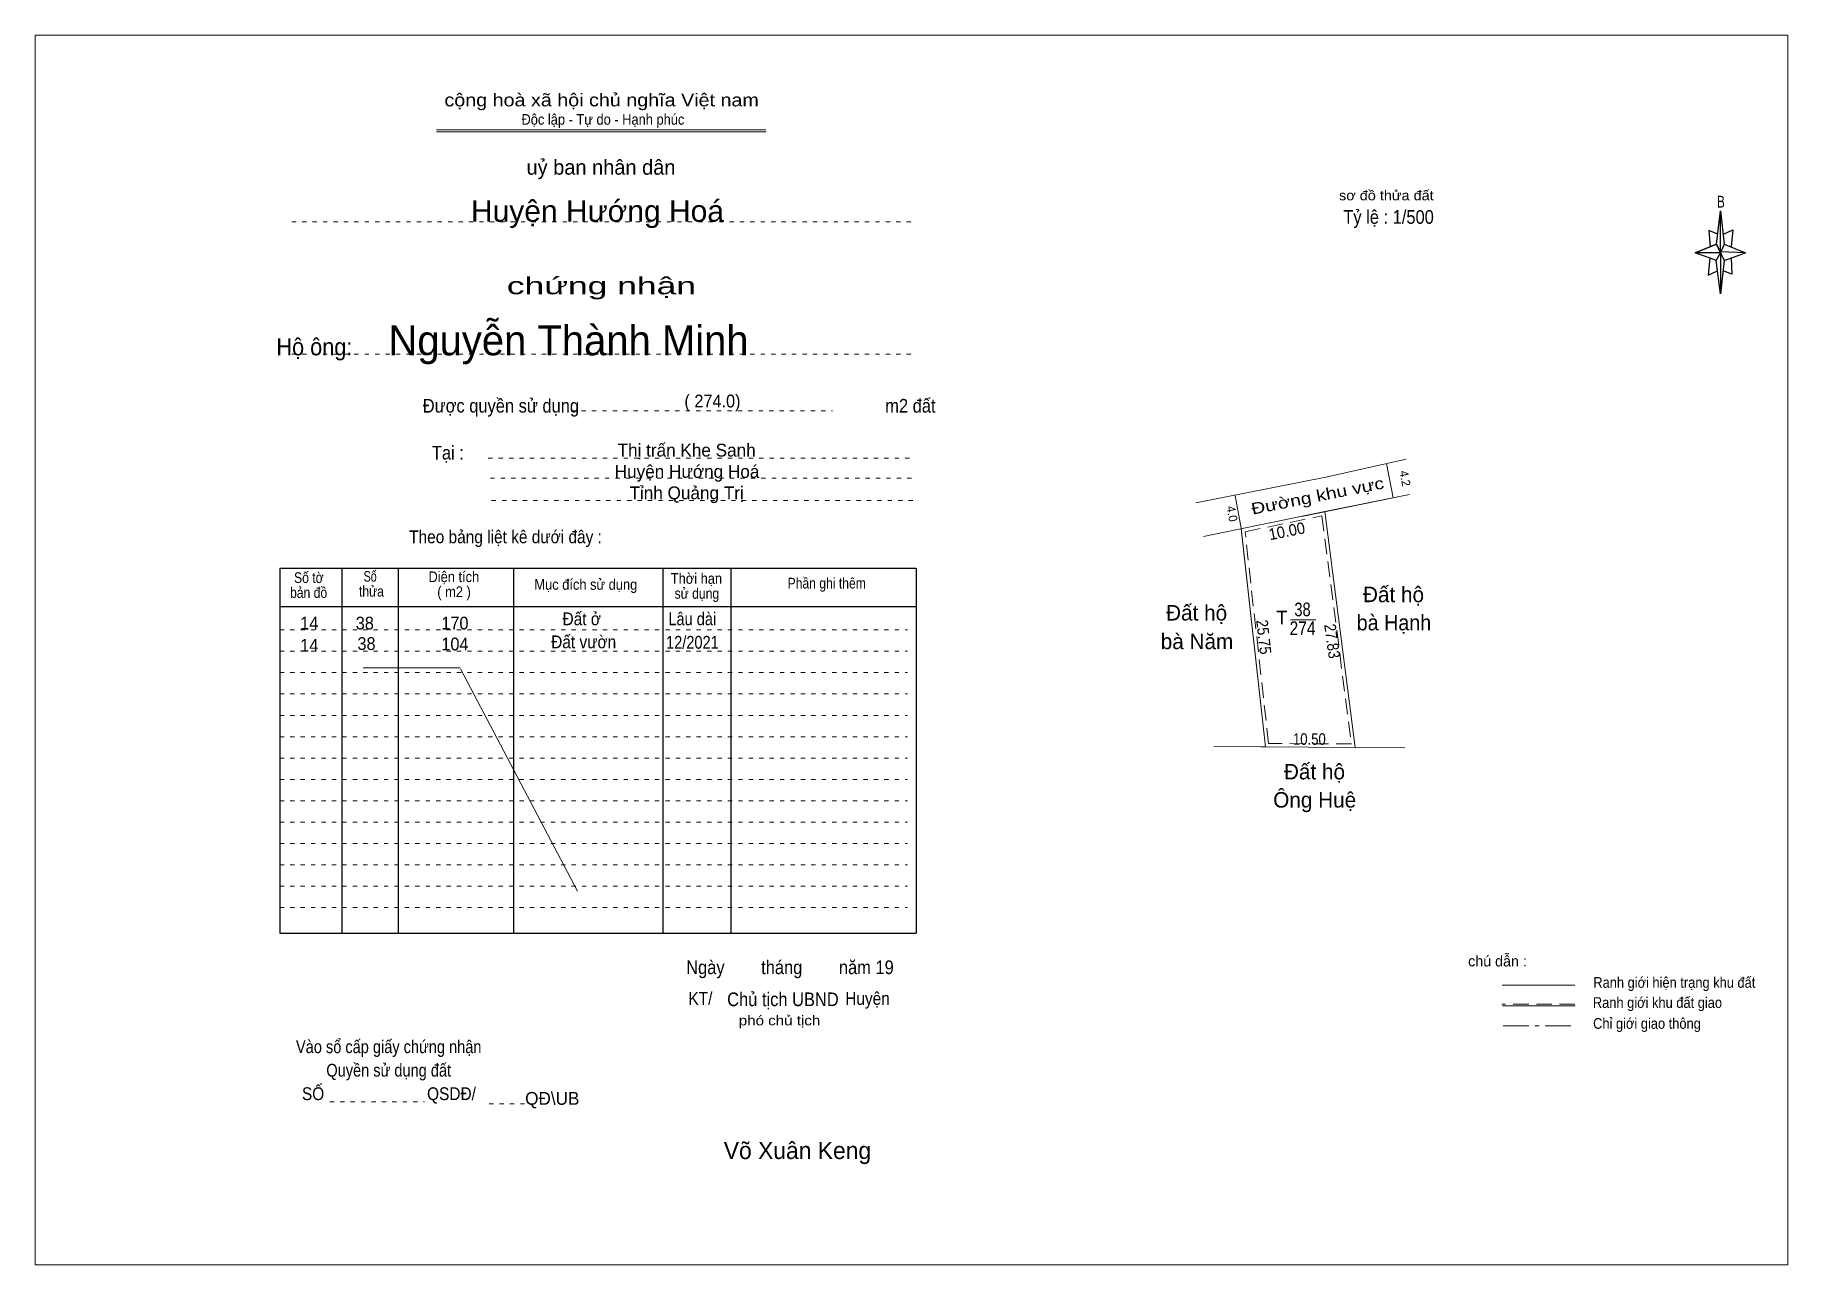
# Model space of a CAD drawing. Header units: centimetres. Extents: x -0.5 to 40.5, y 0 to 28.8.
import ezdxf
from ezdxf.enums import TextEntityAlignment as Align

# ---------------------------------------------------------------- set-up
doc = ezdxf.new("R2010")
doc.units = ezdxf.units.CM
doc.header["$LTSCALE"] = 0.12
for name, pattern in [('DOT_DASHED', [7.7, 5, -1.2, 0.3, -1.2]), ('DOTTED', [1.5, 0.3, -1.2]), ('MEDIUM_DASHED', [4.5, 3, -1.5])]:
    doc.linetypes.add(name, pattern=pattern)
for name, color, linetype, lineweight in [('1', 7, 'DOTTED', 13), ('4', 7, 'Continuous', 13), ('50', 7, 'Continuous', 25)]:
    doc.layers.add(name, color=color, linetype=linetype, lineweight=lineweight)
doc.layers.add('34', color=7, linetype='Continuous')
doc.layers.add('51', color=7, linetype='Continuous')

msp = doc.modelspace()

# ---------------------------------------------------------------- linework, layer by layer
at = {"layer": '1', "linetype": 'Continuous'}
for p, q in [((8.91, 26.55), (16.62, 26.55)), ((8.91, 26.5), (16.63, 26.5))]:
    msp.add_line(p, q, dxfattribs=at)
at = {"layer": '1'}
for p, q in [((5.52, 24.4), (20.02, 24.4)), ((5.52, 21.3), (20.02, 21.3)), ((12.06, 19.97), (18.18, 19.97)), ((10.12, 18.86), (20.06, 18.86)), ((10.17, 18.39), (20.11, 18.39)), ((10.2, 17.87), (20.14, 17.87)), ((5.24, 14.84), (19.94, 14.84)), ((5.24, 14.34), (19.94, 14.34)), ((5.24, 13.84), (19.94, 13.84)), ((5.24, 13.34), (19.94, 13.34)), ((5.24, 12.84), (19.94, 12.84)), ((5.24, 12.34), (19.94, 12.34)), ((5.24, 11.84), (19.94, 11.84)), ((5.24, 11.34), (19.94, 11.34)), ((5.24, 10.84), (19.94, 10.84)), ((5.24, 10.34), (19.94, 10.34)), ((5.24, 9.84), (19.94, 9.84)), ((5.24, 9.34), (19.94, 9.34)), ((5.24, 8.84), (19.94, 8.84)), ((5.24, 8.34), (19.94, 8.34)), ((6.41, 3.79), (8.63, 3.79)), ((10.14, 3.74), (11.2, 3.74))]:
    msp.add_line(p, q, dxfattribs=at)
at = {"layer": '1', "linetype": 'Continuous', "lineweight": 25}
for p, q in [((5.24, 16.29), (20.14, 16.29)), ((5.24, 16.29), (5.24, 7.74)), ((6.69, 16.29), (6.69, 7.74)), ((8.01, 16.29), (8.01, 7.74)), ((10.71, 16.29), (10.71, 7.74)), ((14.21, 16.29), (14.21, 7.74)), ((15.8, 16.29), (15.8, 7.74)), ((20.14, 16.29), (20.14, 7.74)), ((5.24, 15.39), (20.14, 15.39)), ((5.24, 7.74), (20.14, 7.74))]:
    msp.add_line(p, q, dxfattribs=at)
at = {"layer": '1', "linetype": 'Continuous'}
msp.add_lwpolyline([(-0.49, -0.03), (40.55, -0.03), (40.55, 28.77), (-0.49, 28.77)], close=True, dxfattribs=at)
at = {"layer": '4'}
for p, q in [((31.15, 18.74), (31.31, 17.93)), ((27.61, 17.98), (27.75, 17.22)), ((29.17, 17.5), (31.31, 17.93)), ((31.69, 18.01), (29.71, 17.61)), ((29.71, 17.61), (29.17, 17.5)), ((28.32, 12.1), (27.75, 17.22)), ((28.32, 12.1), (27.75, 17.21)), ((28.9, 15.08), (29.5, 15.08)), ((31.58, 12.08), (30.42, 12.09)), ((31.58, 12.08), (30.42, 12.09))]:
    msp.add_line(p, q, dxfattribs=at)
for points in [[(31.61, 18.84), (29.73, 18.42), (26.69, 17.82)], [(26.87, 17.03), (29.71, 17.61), (30.42, 12.09), (27.11, 12.11), (28.32, 12.1)]]:
    msp.add_lwpolyline(points, dxfattribs=at)
at = {"layer": '4', "linetype": 'MEDIUM_DASHED'}
msp.add_lwpolyline([(28.39, 12.18), (27.84, 17.14), (29.64, 17.51), (30.33, 12.17)], close=True, dxfattribs=at)
at = {"layer": '50'}
for p, q in [((38.88, 23.87), (38.97, 24.65)), ((39.06, 23.87), (39.56, 23.67)), ((38.88, 23.49), (38.38, 23.67)), ((39.06, 23.49), (38.97, 22.71)), ((39.22, 23.55), (39.24, 23.17)), ((39.24, 23.17), (39.03, 23.25))]:
    msp.add_line(p, q, dxfattribs=at)
at = {"layer": '50', "lineweight": 13}
for p, q in [((7.19, 13.95), (9.46, 13.95)), ((9.47, 13.93), (12.21, 8.72)), ((35.56, 6.52), (33.86, 6.52)), ((35.57, 6.04), (33.87, 6.04))]:
    msp.add_line(p, q, dxfattribs=at)
at = {"layer": '50', "linetype": 'MEDIUM_DASHED', "lineweight": 13}
msp.add_line((35.56, 6.08), (33.85, 6.08), dxfattribs=at)
at = {"layer": '50', "linetype": 'DOT_DASHED', "lineweight": 13}
msp.add_line((33.88, 5.57), (35.59, 5.57), dxfattribs=at)
at = {"layer": '50'}
for points in [[(38.97, 24.65), (39.06, 23.87), (38.97, 23.67)], [(38.97, 23.67), (38.38, 23.67), (38.88, 23.87), (39.06, 23.49), (39.56, 23.67), (38.97, 23.69)], [(38.97, 23.67), (38.97, 22.71), (38.87, 23.49)]]:
    msp.add_lwpolyline(points, close=True, dxfattribs=at)
for points in [[(38.97, 23.67), (38.88, 23.87), (38.38, 23.67)], [(38.91, 24.11), (38.7, 24.19), (38.73, 23.81)], [(39.04, 24.11), (39.26, 24.21), (39.22, 23.81)], [(38.72, 23.55), (38.68, 23.15), (38.9, 23.25)], [(38.97, 23.67), (39.06, 23.49), (39.56, 23.67)]]:
    msp.add_lwpolyline(points, dxfattribs=at)

# ---------------------------------------------------------------- texts
at = {"layer": '1'}
for s, height, width, p in [('cộng hoà xã hội chủ nghĩa Việt nam', 0.3, 1.15, (12.775, 27.1)), ('Độc lập - Tự do - Hạnh phúc', 0.25, 0.9, (12.805, 26.67)), ('chứng nhận', 0.4, 1.55, (12.77, 22.7)), ('Được quyền sử dụng                                                                   m2 đất', 0.32, 0.9, (14.59, 19.93)), ('Tại :', 0.32, 0.9, (9.175, 18.83)), ('Theo bảng liệt kê dưới đây :', 0.3, 0.9, (10.525, 16.87)), ('Số tờ', 0.25, 0.85, (5.92, 15.94)), ('Số ', 0.25, 0.75, (7.39, 15.97)), ('Diện tích', 0.25, 0.9, (9.315, 15.96)), ('Mục đích sử dụng', 0.25, 0.9, (12.405, 15.78)), ('Thời hạn', 0.25, 0.9, (14.995, 15.92)), ('Phần ghi thêm', 0.25, 0.85, (18.045, 15.81)), ('bản đồ', 0.25, 0.85, (5.915, 15.59)), ('thửa', 0.25, 0.85, (7.385, 15.62)), ('( m2 )', 0.25, 0.9, (9.32, 15.61)), ('sử dụng', 0.25, 0.85, (15.005, 15.57)), ('Ngày        tháng        năm 19', 0.32, 0.9, (17.185, 6.78)), ('Chủ tịch UBND', 0.32, 0.9, (17.02, 6.03)), ('Vào sổ cấp giấy chứng nhận', 0.3, 0.85, (7.79, 4.93)), ('Quyền sử dụng đất', 0.3, 0.85, (7.79, 4.38)), ('SỐ                        QSDĐ/', 0.3, 0.9, (7.795, 3.83))]:
    msp.add_text(s, height=height, dxfattribs=dict(at, width=width)).set_placement(p, align=Align.CENTER)
msp.add_text('uỷ ban nhân dân', height=0.35, dxfattribs=at).set_placement((12.76, 25.5), align=Align.CENTER)
at = {"layer": '34'}
for s, height, width, p in [('Huyện Hướng Hoá ', 0.5, 1.05, (12.775, 24.4)), ('Hộ ông:', 0.4, 0.95, (6.05, 21.27)), ('( 274.0)', 0.3, 0.95, (15.37, 20.05)), ('14', 0.3, 0.95, (5.93, 14.85)), ('38', 0.3, 0.95, (7.23, 14.85)), ('170', 0.3, 0.95, (9.34, 14.85)), ('14', 0.3, 0.95, (5.93, 14.33)), ('38', 0.3, 0.95, (7.27, 14.37)), ('104', 0.3, 0.95, (9.34, 14.36))]:
    msp.add_text(s, height=height, dxfattribs=dict(at, width=width)).set_placement(p, align=Align.CENTER)
for s, height, p in [('Nguyễn Thành Minh', 0.7, (12, 21.27)), ('Thị trấn Khe Sanh', 0.3, (14.765, 18.9)), ('Huyện Hướng Hoá', 0.3, (14.775, 18.4)), ('Tỉnh Quảng Trị', 0.3, (14.765, 17.9))]:
    msp.add_text(s, height=height, dxfattribs=at).set_placement(p, align=Align.CENTER)
at = {"layer": '4'}
for s, rotation, p in [('4.2', 281.174, (31.4877, 18.3694)), ('4.0', 280.437, (27.4363, 17.5431))]:
    msp.add_text(s, height=0.2, rotation=rotation, dxfattribs=at).set_placement(p, align=Align.CENTER)
for s, rotation, width, p in [('Đường khu vực', 11.31, 1.25, (29.5635, 17.8467)), ('10.00', 11.279, 0.95, (28.8436, 17.0225)), ('25.75', 276.421, 0.9, (28.145, 14.6601)), ('27.83', 277.936, 0.9, (29.746, 14.5586))]:
    msp.add_text(s, height=0.27, rotation=rotation, dxfattribs=dict(at, width=width)).set_placement(p, align=Align.CENTER)
for s, p in [('Đất hộ', (31.315, 15.49)), ('Đất hộ', (26.705, 15.06)), ('bà Năm', (26.715, 14.39)), ('Đất hộ', (29.465, 11.34)), ('Ông Huệ', (29.47, 10.68))]:
    msp.add_text(s, height=0.363, dxfattribs=at).set_placement(p, align=Align.CENTER)
msp.add_text('T', height=0.32, dxfattribs=at).set_placement((28.83, 14.97), align=Align.RIGHT)
for s, height, width, p in [('38', 0.32, 0.8, (29.185, 15.16)), ('bà Hạnh', 0.363, 0.95, (31.325, 14.83)), ('274', 0.32, 0.85, (29.185, 14.72)), ('10.50', 0.27, 0.85, (29.345, 12.15))]:
    msp.add_text(s, height=height, dxfattribs=dict(at, width=width)).set_placement(p, align=Align.CENTER)
at = {"layer": '50'}
for s, height, width, p in [('sơ đồ thửa đất ', 0.23, 1.1, (31.195, 24.9)), ('B', 0.2756, 0.75, (38.98, 24.73)), ('Đất ở ', 0.3, 0.9, (12.36, 14.95)), ('Lâu dài ', 0.3, 0.85, (14.945, 14.95)), ('Đất vườn', 0.3, 0.9, (12.355, 14.41)), ('12/2021', 0.3, 0.85, (14.9, 14.4)), ('Ranh giới hiện trạng khu đất', 0.25, 0.9, (37.89, 6.46)), ('KT/                               Huyện ', 0.3, 0.9, (17.215, 6.06)), ('Ranh giới khu đất giao', 0.25, 0.9, (37.495, 5.99)), ('phó chủ tịch', 0.23, 1.15, (16.94, 5.58)), ('Chỉ giới giao thông', 0.25, 0.9, (37.25, 5.5))]:
    msp.add_text(s, height=height, dxfattribs=dict(at, width=width)).set_placement(p, align=Align.CENTER)
for s, height, p in [('chú dẫn :', 0.25, (33.75, 6.96)), ('QĐ\\UB', 0.3, (11.62, 3.72)), ('Võ Xuân Keng', 0.4, (17.36, 2.45))]:
    msp.add_text(s, height=height, dxfattribs=at).set_placement(p, align=Align.CENTER)
at = {"layer": '51', "width": 0.9}
msp.add_text('Tỷ lệ : 1/500', height=0.32, dxfattribs=at).set_placement((30.14, 24.35))

doc.saveas('drawing.dxf')
